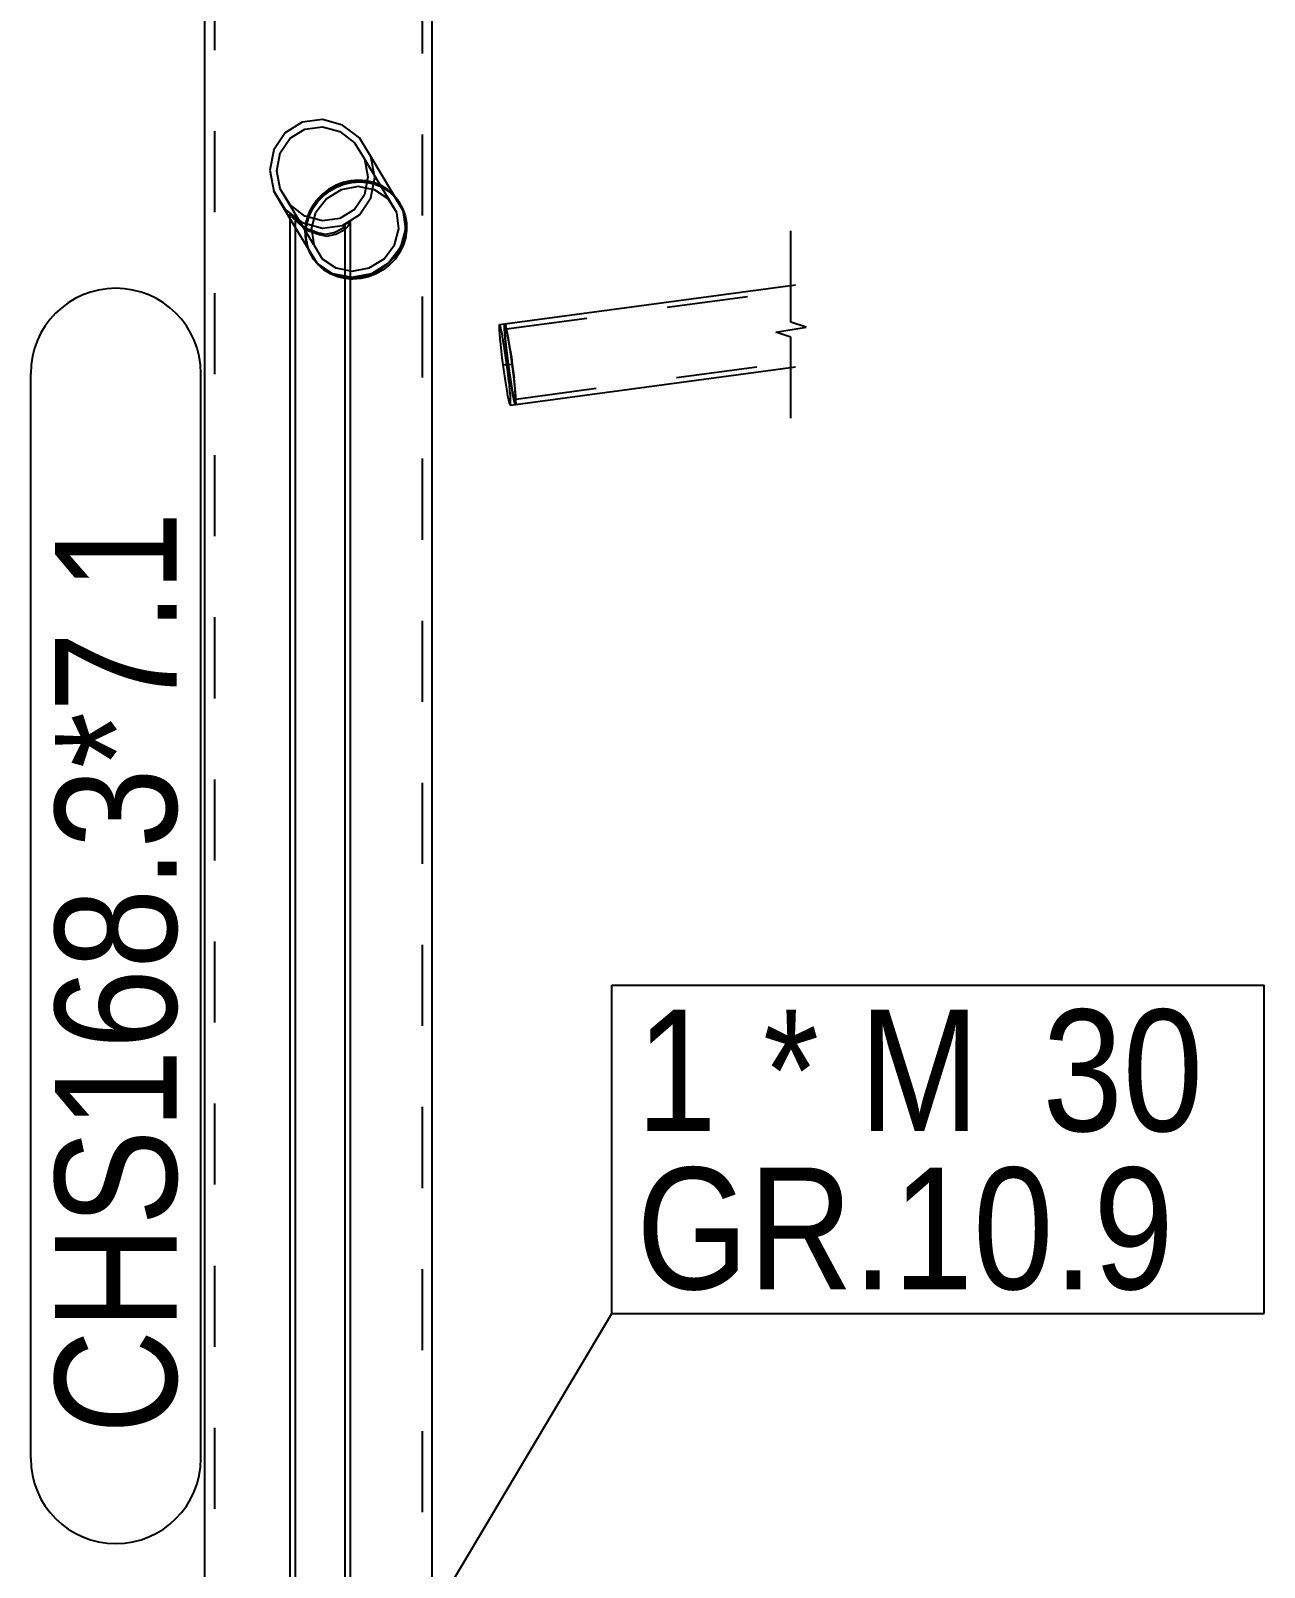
# Model space of a CAD drawing. Header units: millimetres. Extents: x 150000 to 150841, y 150000 to 150594.
# Drawn here: x 150472.25 to 150502.69, y 150460.69 to 150498.61 of the extents above; entities that cross this region are included whole.
import ezdxf

# ---------------------------------------------------------------- set-up
doc = ezdxf.new("R2010")
doc.units = ezdxf.units.MM
doc.linetypes.add('XKITLINE00', pattern=[0])
doc.linetypes.add('XKITLINE02', pattern=[4, 2, -2])
doc.styles.add('A', font='arial.ttf')
doc.styles.add('ARIAL', font='arial.ttf')

msp = doc.modelspace()

# ---------------------------------------------------------------- linework, layer by layer
at = {"color": 7, "linetype": 'XKITLINE02'}
for p, q in [((150476.785, 150536.132), (150476.785, 150455.875)), ((150481.919, 150458.048), (150481.919, 150535.987)), ((150481.281, 150494.119), (150480.486, 150495.45)), ((150479.233, 150493.32), (150478.407, 150494.703)), ((150479.438, 150494.569), (150479.858, 150494.829)), ((150479.594, 150494.691), (150479.438, 150494.569)), ((150479.767, 150494.789), (150479.594, 150494.691)), ((150479.62, 150494.648), (150479.793, 150494.747)), ((150479.952, 150494.862), (150479.767, 150494.789)), ((150479.793, 150494.747), (150479.978, 150494.819)), ((150479.858, 150494.829), (150480.34, 150494.92)), ((150480.145, 150494.906), (150479.952, 150494.862)), ((150479.978, 150494.819), (150480.17, 150494.863)), ((150480.34, 150494.92), (150480.145, 150494.906)), ((150480.17, 150494.863), (150480.366, 150494.877)), ((150480.366, 150494.877), (150480.34, 150494.92)), ((150480.533, 150494.906), (150480.34, 150494.92)), ((150480.34, 150494.92), (150480.809, 150494.829)), ((150480.366, 150494.877), (150480.559, 150494.863)), ((150480.736, 150494.683), (150480.518, 150494.726)), ((150480.72, 150494.862), (150480.533, 150494.906)), ((150480.559, 150494.863), (150480.745, 150494.819)), ((150480.895, 150494.789), (150480.72, 150494.862)), ((150481.071, 150494.457), (150480.736, 150494.683)), ((150480.745, 150494.819), (150480.92, 150494.747)), ((150480.809, 150494.829), (150481.194, 150494.569)), ((150481.054, 150494.691), (150480.895, 150494.789)), ((150480.92, 150494.747), (150481.08, 150494.648)), ((150481.194, 150494.569), (150481.054, 150494.691)), ((150479.142, 150494.179), (150479.438, 150494.569)), ((150479.195, 150494.274), (150479.301, 150494.425)), ((150479.214, 150494.222), (150479.327, 150494.382)), ((150479.438, 150494.569), (150479.301, 150494.425)), ((150479.327, 150494.382), (150479.463, 150494.526)), ((150479.463, 150494.526), (150479.62, 150494.648)), ((150481.281, 150494.119), (150481.071, 150494.457)), ((150481.08, 150494.648), (150481.22, 150494.526)), ((150481.23, 150494.524), (150481.194, 150494.569)), ((150481.194, 150494.569), (150481.436, 150494.179)), ((150481.22, 150494.526), (150481.336, 150494.382)), ((150478.688, 150494.025), (150478.654, 150494.078)), ((150479.078, 150493.26), (150478.654, 150493.969)), ((150478.688, 150494.025), (150478.975, 150493.75)), ((150479.015, 150493.719), (150479.142, 150494.179)), ((150479.102, 150494.09), (150479.044, 150493.907)), ((150479.069, 150493.864), (150479.127, 150494.048)), ((150479.188, 150494.265), (150479.102, 150494.09)), ((150479.127, 150494.048), (150479.214, 150494.222)), ((150479.179, 150493.719), (150479.247, 150493.968)), ((150479.188, 150494.265), (150479.195, 150494.274)), ((150481.336, 150493.719), (150481.281, 150494.119)), ((150481.439, 150494.16), (150481.426, 150494.196)), ((150478.975, 150493.75), (150479.04, 150493.697)), ((150479.044, 150493.907), (150479.015, 150493.719)), ((150479.041, 150493.676), (150479.015, 150493.719)), ((150479.015, 150493.719), (150479.018, 150493.531)), ((150479.078, 150493.26), (150479.015, 150493.719)), ((150479.04, 150493.697), (150479.374, 150493.576)), ((150479.041, 150493.676), (150479.069, 150493.864)), ((150479.043, 150493.489), (150479.041, 150493.676)), ((150479.179, 150493.719), (150479.233, 150493.32)), ((150479.374, 150493.576), (150479.554, 150493.539)), ((150479.554, 150493.539), (150479.779, 150493.59)), ((150479.779, 150493.59), (150480.002, 150493.7)), ((150480.002, 150493.7), (150480.082, 150493.786)), ((150480.082, 150493.786), (150480.136, 150493.905)), ((150481.226, 150493.32), (150481.336, 150493.719)), ((150479.018, 150493.531), (150479.051, 150493.348)), ((150479.076, 150493.305), (150479.043, 150493.489)), ((150479.051, 150493.348), (150479.113, 150493.174)), ((150479.139, 150493.131), (150479.076, 150493.305)), ((150479.321, 150492.87), (150479.078, 150493.26)), ((150479.113, 150493.174), (150479.204, 150493.013)), ((150479.233, 150493.32), (150479.444, 150492.982)), ((150480.969, 150492.982), (150481.226, 150493.32)), ((150481.361, 150493.244), (150481.371, 150493.263)), ((150481.371, 150493.263), (150481.378, 150493.278)), ((150479.23, 150492.971), (150479.139, 150493.131)), ((150479.23, 150492.971), (150479.204, 150493.013)), ((150479.204, 150493.013), (150479.321, 150492.87)), ((150479.346, 150492.827), (150479.23, 150492.971)), ((150479.321, 150492.87), (150479.46, 150492.748)), ((150479.706, 150492.61), (150479.321, 150492.87)), ((150479.486, 150492.705), (150479.346, 150492.827)), ((150479.444, 150492.982), (150479.778, 150492.756)), ((150480.604, 150492.756), (150480.969, 150492.982)), ((150479.46, 150492.748), (150479.62, 150492.649)), ((150479.645, 150492.606), (150479.486, 150492.705)), ((150479.62, 150492.649), (150479.795, 150492.577)), ((150479.82, 150492.534), (150479.645, 150492.606)), ((150480.136, 150492.526), (150479.706, 150492.61)), ((150479.778, 150492.756), (150480.185, 150492.676)), ((150479.795, 150492.577), (150479.981, 150492.533)), ((150480.007, 150492.49), (150479.82, 150492.534)), ((150480.136, 150492.521), (150479.981, 150492.533)), ((150480.136, 150492.48), (150480.007, 150492.49)), ((150480.185, 150492.676), (150480.604, 150492.756)), ((150480.637, 150492.606), (150480.654, 150492.613)), ((150480.654, 150492.613), (150480.673, 150492.62)), ((150483.991, 150491.251), (150491.121, 150492.209)), ((150483.949, 150491.377), (150483.939, 150491.302)), ((150483.939, 150491.317), (150483.942, 150491.362)), ((150483.941, 150491.244), (150483.939, 150491.317)), ((150483.939, 150491.302), (150483.952, 150491.086)), ((150483.942, 150491.362), (150483.949, 150491.377)), ((150483.978, 150491.304), (150483.949, 150491.377)), ((150483.981, 150491.291), (150483.978, 150491.304)), ((150484.022, 150491.096), (150483.981, 150491.291)), ((150483.947, 150491.144), (150483.941, 150491.244)), ((150483.957, 150491.022), (150483.947, 150491.144)), ((150483.952, 150491.086), (150483.984, 150490.762)), ((150483.971, 150490.879), (150483.957, 150491.022)), ((150483.958, 150491.182), (150483.966, 150491.248)), ((150483.969, 150490.994), (150483.958, 150491.182)), ((150483.966, 150491.248), (150483.991, 150491.251)), ((150483.966, 150491.248), (150483.992, 150491.182)), ((150483.997, 150490.713), (150483.969, 150490.994)), ((150483.992, 150491.182), (150484.032, 150490.994)), ((150484.027, 150491.069), (150484.022, 150491.096)), ((150484.076, 150490.778), (150484.027, 150491.069)), ((150484.032, 150490.994), (150484.079, 150490.713)), ((150483.988, 150490.722), (150483.971, 150490.879)), ((150483.984, 150490.762), (150484.031, 150490.381)), ((150484.009, 150490.554), (150483.988, 150490.722)), ((150484.038, 150490.381), (150483.997, 150490.713)), ((150484.031, 150490.381), (150484.009, 150490.554)), ((150484.081, 150490.751), (150484.076, 150490.778)), ((150484.079, 150490.713), (150484.127, 150490.381)), ((150484.134, 150490.381), (150484.081, 150490.751)), ((150483.899, 150490.364), (150484.031, 150490.381)), ((150484.055, 150490.208), (150484.031, 150490.381)), ((150484.031, 150490.381), (150484.086, 150490)), ((150484.085, 150490.05), (150484.038, 150490.381)), ((150484.08, 150490.041), (150484.055, 150490.208)), ((150484.127, 150490.381), (150484.168, 150490.05)), ((150484.18, 150490.012), (150484.134, 150490.381)), ((150484.224, 150489.518), (150491.121, 150490.444)), ((150484.104, 150489.883), (150484.08, 150490.041)), ((150484.133, 150489.768), (150484.085, 150490.05)), ((150484.086, 150490), (150484.14, 150489.677)), ((150484.129, 150489.741), (150484.104, 150489.883)), ((150484.166, 150489.611), (150484.133, 150489.768)), ((150484.168, 150490.05), (150484.196, 150489.768)), ((150484.183, 150489.985), (150484.18, 150490.012)), ((150484.212, 150489.693), (150484.183, 150489.985)), ((150484.196, 150489.768), (150484.207, 150489.58)), ((150484.151, 150489.618), (150484.129, 150489.741)), ((150484.14, 150489.677), (150484.186, 150489.461)), ((150484.172, 150489.519), (150484.151, 150489.618)), ((150484.172, 150489.58), (150484.166, 150489.611)), ((150484.198, 150489.514), (150484.172, 150489.58)), ((150484.19, 150489.445), (150484.172, 150489.519)), ((150484.186, 150489.461), (150484.216, 150489.385)), ((150484.205, 150489.4), (150484.19, 150489.445)), ((150484.207, 150489.58), (150484.198, 150489.514)), ((150484.198, 150489.514), (150484.224, 150489.518)), ((150484.216, 150489.385), (150484.205, 150489.4)), ((150484.214, 150489.666), (150484.212, 150489.693)), ((150484.225, 150489.471), (150484.214, 150489.666)), ((150484.216, 150489.385), (150484.225, 150489.459)), ((150484.225, 150489.459), (150484.225, 150489.471))]:
    msp.add_line(p, q, dxfattribs=at)
at = {"color": 2, "linetype": 'XKITLINE00'}
for p, q in [((150482.156, 150458.08), (150482.156, 150535.98)), ((150476.548, 150457.388), (150476.548, 150533.628)), ((150478.951, 150496.348), (150478.53, 150496.087)), ((150479.446, 150496.416), (150478.951, 150496.348)), ((150479.016, 150496.181), (150479.446, 150496.24)), ((150479.942, 150496.28), (150479.446, 150496.416)), ((150479.446, 150496.24), (150479.877, 150496.122)), ((150480.362, 150495.961), (150479.942, 150496.28)), ((150478.53, 150496.087), (150478.25, 150495.672)), ((150478.407, 150495.594), (150478.651, 150495.954)), ((150478.651, 150495.954), (150479.016, 150496.181)), ((150479.877, 150496.122), (150480.242, 150495.845)), ((150480.242, 150495.845), (150480.486, 150495.45)), ((150480.643, 150495.507), (150480.362, 150495.961)), ((150478.25, 150495.672), (150478.151, 150495.166)), ((150478.321, 150495.154), (150478.407, 150495.594)), ((150480.486, 150495.45), (150480.571, 150494.999)), ((150481.436, 150494.179), (150480.643, 150495.507)), ((150480.742, 150494.988), (150480.643, 150495.507)), ((150478.151, 150495.166), (150478.25, 150494.647)), ((150478.407, 150494.703), (150478.321, 150495.154)), ((150478.651, 150494.309), (150478.407, 150494.703)), ((150479.911, 150494.683), (150479.545, 150494.457)), ((150480.329, 150494.763), (150479.911, 150494.683)), ((150480.518, 150494.726), (150480.329, 150494.763)), ((150480.571, 150494.999), (150480.486, 150494.56)), ((150480.643, 150494.482), (150480.742, 150494.988)), ((150478.654, 150493.969), (150478.25, 150494.647)), ((150478.25, 150494.647), (150478.53, 150494.193)), ((150479.016, 150494.032), (150478.651, 150494.309)), ((150479.545, 150494.457), (150479.288, 150494.119)), ((150480.486, 150494.56), (150480.242, 150494.199)), ((150480.362, 150494.067), (150480.643, 150494.482)), ((150481.311, 150494.425), (150481.23, 150494.524)), ((150481.336, 150494.382), (150481.311, 150494.425)), ((150481.401, 150494.265), (150481.311, 150494.425)), ((150481.336, 150494.382), (150481.427, 150494.222)), ((150478.53, 150494.193), (150478.951, 150493.873)), ((150478.654, 150494.078), (150478.776, 150493.985)), ((150478.654, 150457.972), (150478.654, 150494.078)), ((150478.796, 150493.954), (150478.776, 150493.985)), ((150478.776, 150493.985), (150478.776, 150457.972)), ((150479.008, 150493.751), (150478.796, 150493.954)), ((150479.446, 150493.913), (150479.016, 150494.032)), ((150479.247, 150493.968), (150479.288, 150494.119)), ((150479.877, 150493.972), (150479.446, 150493.913)), ((150480.242, 150494.199), (150479.877, 150493.972)), ((150479.942, 150493.805), (150480.362, 150494.067)), ((150481.426, 150494.196), (150481.401, 150494.265)), ((150481.427, 150494.222), (150481.49, 150494.048)), ((150481.436, 150494.179), (150481.499, 150493.719)), ((150481.464, 150494.09), (150481.439, 150494.16)), ((150481.497, 150493.907), (150481.464, 150494.09)), ((150481.49, 150494.048), (150481.523, 150493.864)), ((150478.951, 150493.873), (150479.446, 150493.737)), ((150479.039, 150493.733), (150479.008, 150493.751)), ((150479.039, 150493.733), (150479.377, 150493.611)), ((150479.53, 150493.58), (150479.377, 150493.611)), ((150479.446, 150493.737), (150479.942, 150493.805)), ((150479.721, 150493.623), (150479.53, 150493.58)), ((150479.721, 150493.623), (150479.978, 150493.748)), ((150479.978, 150493.748), (150480.012, 150493.826)), ((150480.012, 150493.826), (150480.136, 150493.905)), ((150480.012, 150457.974), (150480.012, 150493.826)), ((150480.136, 150493.905), (150480.136, 150457.974)), ((150481.499, 150493.719), (150481.373, 150493.26)), ((150481.471, 150493.531), (150481.499, 150493.719)), ((150481.499, 150493.719), (150481.497, 150493.907)), ((150481.525, 150493.676), (150481.497, 150493.489)), ((150481.525, 150493.676), (150481.499, 150493.719)), ((150481.523, 150493.864), (150481.525, 150493.676)), ((150481.373, 150493.26), (150481.077, 150492.87)), ((150481.213, 150493.013), (150481.326, 150493.174)), ((150481.326, 150493.174), (150481.361, 150493.244)), ((150481.439, 150493.305), (150481.352, 150493.131)), ((150481.378, 150493.278), (150481.413, 150493.348)), ((150481.413, 150493.348), (150481.471, 150493.531)), ((150481.497, 150493.489), (150481.439, 150493.305)), ((150481.077, 150492.87), (150480.656, 150492.61)), ((150480.92, 150492.748), (150481.077, 150492.87)), ((150481.103, 150492.827), (150480.946, 150492.705)), ((150481.077, 150492.87), (150481.213, 150493.013)), ((150481.239, 150492.971), (150481.103, 150492.827)), ((150481.352, 150493.131), (150481.239, 150492.971)), ((150480.175, 150492.518), (150480.136, 150492.526)), ((150480.175, 150492.518), (150480.136, 150492.521)), ((150480.2, 150492.475), (150480.136, 150492.48)), ((150480.656, 150492.61), (150480.175, 150492.518)), ((150480.175, 150492.518), (150480.37, 150492.533)), ((150480.2, 150492.475), (150480.175, 150492.518)), ((150480.396, 150492.49), (150480.2, 150492.475)), ((150480.37, 150492.533), (150480.562, 150492.577)), ((150480.588, 150492.534), (150480.396, 150492.49)), ((150480.562, 150492.577), (150480.637, 150492.606)), ((150480.773, 150492.606), (150480.588, 150492.534)), ((150480.673, 150492.62), (150480.747, 150492.649)), ((150480.747, 150492.649), (150480.92, 150492.748)), ((150480.946, 150492.705), (150480.773, 150492.606)), ((150483.949, 150491.377), (150491.121, 150492.34)), ((150483.81, 150491.345), (150483.807, 150491.3)), ((150483.807, 150491.3), (150483.809, 150491.226)), ((150483.817, 150491.36), (150483.81, 150491.345)), ((150483.817, 150491.36), (150483.949, 150491.377)), ((150483.828, 150491.345), (150483.817, 150491.36)), ((150483.843, 150491.3), (150483.828, 150491.345)), ((150483.861, 150491.226), (150483.843, 150491.3)), ((150483.949, 150491.377), (150483.96, 150491.362)), ((150483.96, 150491.362), (150483.975, 150491.317)), ((150483.978, 150491.304), (150483.975, 150491.317)), ((150483.979, 150491.302), (150483.978, 150491.304)), ((150483.981, 150491.291), (150483.979, 150491.302)), ((150483.993, 150491.244), (150483.981, 150491.291)), ((150483.809, 150491.226), (150483.815, 150491.127)), ((150483.815, 150491.127), (150483.825, 150491.004)), ((150483.825, 150491.004), (150483.839, 150490.862)), ((150483.881, 150491.127), (150483.861, 150491.226)), ((150483.904, 150491.004), (150483.881, 150491.127)), ((150483.928, 150490.862), (150483.904, 150491.004)), ((150484.013, 150491.144), (150483.993, 150491.244)), ((150484.022, 150491.096), (150484.013, 150491.144)), ((150484.025, 150491.086), (150484.022, 150491.096)), ((150484.027, 150491.069), (150484.025, 150491.086)), ((150484.036, 150491.022), (150484.027, 150491.069)), ((150484.06, 150490.879), (150484.036, 150491.022)), ((150483.839, 150490.862), (150483.856, 150490.704)), ((150483.856, 150490.704), (150483.877, 150490.537)), ((150483.877, 150490.537), (150483.899, 150490.364)), ((150483.953, 150490.704), (150483.928, 150490.862)), ((150483.978, 150490.537), (150483.953, 150490.704)), ((150484.002, 150490.364), (150483.978, 150490.537)), ((150484.076, 150490.778), (150484.06, 150490.879)), ((150484.079, 150490.762), (150484.076, 150490.778)), ((150484.081, 150490.751), (150484.079, 150490.762)), ((150484.085, 150490.722), (150484.081, 150490.751)), ((150484.085, 150490.722), (150484.11, 150490.554)), ((150484.11, 150490.554), (150484.134, 150490.381)), ((150483.899, 150490.364), (150483.923, 150490.191)), ((150483.923, 150490.191), (150483.948, 150490.023)), ((150484.002, 150490.364), (150484.134, 150490.381)), ((150484.024, 150490.191), (150484.002, 150490.364)), ((150484.044, 150490.023), (150484.024, 150490.191)), ((150484.134, 150490.381), (150484.156, 150490.208)), ((150484.156, 150490.208), (150484.176, 150490.041)), ((150484.216, 150489.385), (150491.121, 150490.312)), ((150483.948, 150490.023), (150483.973, 150489.866)), ((150483.973, 150489.866), (150483.997, 150489.723)), ((150484.062, 150489.866), (150484.044, 150490.023)), ((150484.076, 150489.723), (150484.062, 150489.866)), ((150484.18, 150490.012), (150484.176, 150490.041)), ((150484.181, 150490), (150484.18, 150490.012)), ((150484.183, 150489.985), (150484.181, 150490)), ((150484.194, 150489.883), (150484.183, 150489.985)), ((150484.208, 150489.741), (150484.194, 150489.883)), ((150483.997, 150489.723), (150484.019, 150489.601)), ((150484.019, 150489.601), (150484.04, 150489.501)), ((150484.04, 150489.501), (150484.058, 150489.428)), ((150484.058, 150489.428), (150484.073, 150489.383)), ((150484.073, 150489.383), (150484.084, 150489.367)), ((150484.086, 150489.601), (150484.076, 150489.723)), ((150484.084, 150489.367), (150484.216, 150489.385)), ((150484.084, 150489.367), (150484.091, 150489.383)), ((150484.092, 150489.501), (150484.086, 150489.601)), ((150484.091, 150489.383), (150484.093, 150489.428)), ((150484.093, 150489.428), (150484.092, 150489.501)), ((150484.212, 150489.693), (150484.208, 150489.741)), ((150484.213, 150489.677), (150484.212, 150489.693)), ((150484.214, 150489.666), (150484.213, 150489.677)), ((150484.218, 150489.618), (150484.214, 150489.666)), ((150484.223, 150489.4), (150484.216, 150489.385)), ((150484.224, 150489.519), (150484.218, 150489.618)), ((150484.225, 150489.445), (150484.223, 150489.4)), ((150484.225, 150489.471), (150484.224, 150489.519)), ((150484.225, 150489.461), (150484.225, 150489.471)), ((150484.225, 150489.459), (150484.225, 150489.461)), ((150484.225, 150489.445), (150484.225, 150489.459))]:
    msp.add_line(p, q, dxfattribs=at)
at = {"color": 1, "linetype": 'XKITLINE00'}
for p, q in [((150491.011, 150491.418), (150491.011, 150493.668)), ((150491.011, 150493.668), (150491.011, 150493.668)), ((150490.636, 150491.168), (150491.386, 150491.293)), ((150491.386, 150491.293), (150491.011, 150491.418)), ((150491.011, 150491.043), (150490.636, 150491.168)), ((150491.011, 150489.043), (150491.011, 150491.043))]:
    msp.add_line(p, q, dxfattribs=at)
at = {"color": 7, "linetype": 'XKITLINE00'}
for p, q in [((150472.248, 150463.374), (150472.248, 150490.152)), ((150476.448, 150463.374), (150476.448, 150490.152)), ((150486.594, 150475.052), (150502.693, 150475.052)), ((150486.594, 150466.952), (150486.594, 150475.052)), ((150502.693, 150466.952), (150502.693, 150475.052)), ((150479.375, 150454.821), (150486.594, 150466.952)), ((150486.594, 150466.952), (150502.693, 150466.952))]:
    msp.add_line(p, q, dxfattribs=at)
for centre, start, end in [((150474.348, 150490.152), 0, 180), ((150474.348, 150463.374), 180, 0)]:
    msp.add_arc(centre, 2.1, start, end, dxfattribs=at)

# ---------------------------------------------------------------- texts
at = {"color": 3, "style": 'ARIAL', "width": 0.85}
msp.add_text('CHS168.3*7.1', height=3, rotation=90.0002, dxfattribs=at).set_placement((150475.848, 150463.974))
at = {"color": 3, "width": 0.85}
for s, style, p in [('1', 'ARIAL', (150487.194, 150471.452)), ('* M', 'ARIAL', (150490.319, 150471.452)), ('30', 'A', (150497.221, 150471.452)), ('GR.10.9', 'ARIAL', (150487.194, 150467.552))]:
    msp.add_text(s, height=3, dxfattribs=dict(at, style=style)).set_placement(p)

doc.saveas('drawing.dxf')
